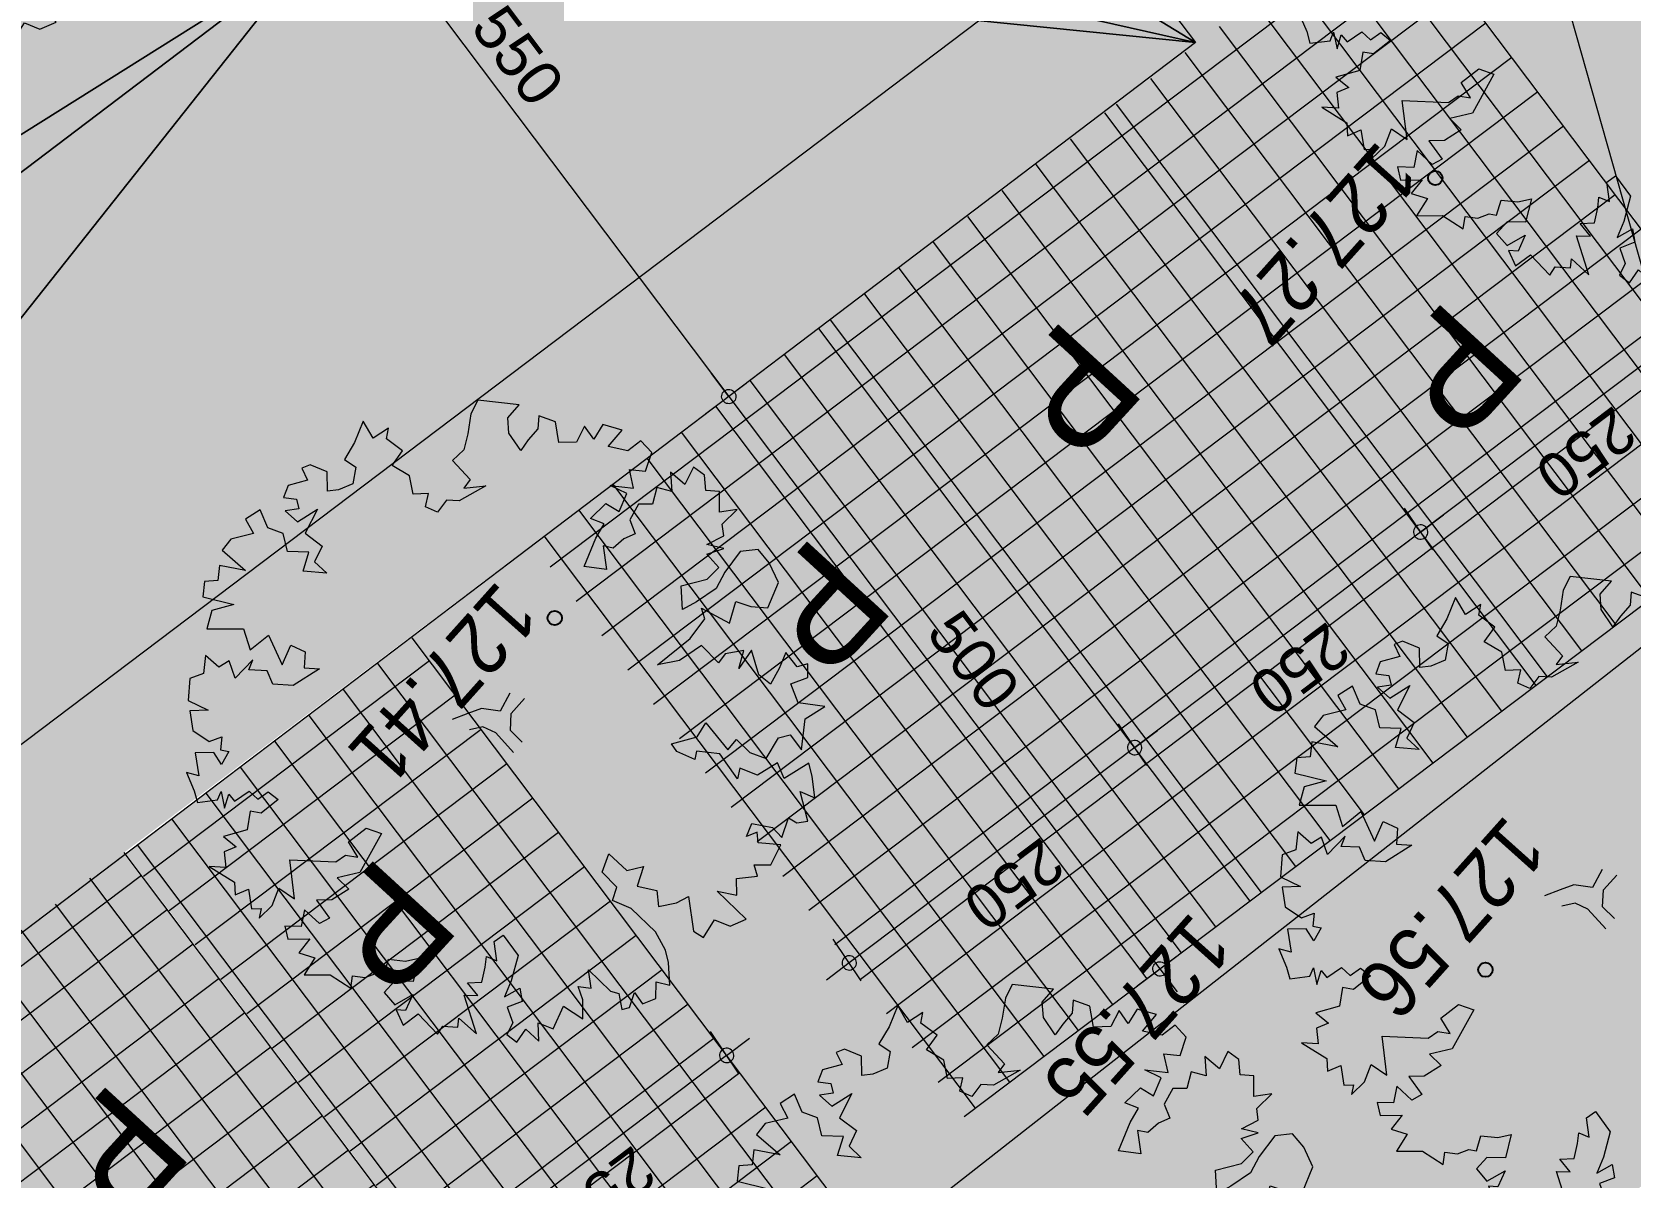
# Model space of a CAD drawing. Header units: metres. Extents: x -2858 to 512, y -1995 to 1252.
# Drawn here: x -503.61 to -492.45, y 371.07 to 379.06 of the extents above; entities that cross this region are included whole.
import ezdxf
from ezdxf.enums import TextEntityAlignment as Align
from ezdxf.lldxf.tags import DXFTag

# ---------------------------------------------------------------- set-up
doc = ezdxf.new("R2010")
doc.units = ezdxf.units.M
doc.header["$PDMODE"] = 33
doc.header["$PDSIZE"] = 0.1
for name, color, linetype in [('Calque commun', 7, 'Continuous'), ('Calque14', 7, 'Continuous'), ('Calque15', 7, 'Continuous'), ('Textes', 7, 'Continuous')]:
    doc.layers.add(name, color=color, linetype=linetype)
doc.styles.add('ARIAL', font='arial.ttf')
doc.styles.add('Arial12', font='arial.ttf', dxfattribs={"width": 0.9, "height": 0.41584})
doc.styles.add('Arial18', font='arial.ttf', dxfattribs={"height": 0.309252})
tags = doc.linetypes.add('DASHDOT2', pattern=[0.5, 0.25, -0.125, 0, -0.125]).pattern_tags.tags
tags[10:11] = [DXFTag(74, 4), DXFTag(75, 0), DXFTag(340, '0'), DXFTag(46, 1.0), DXFTag(50, 0.0), DXFTag(44, 0.0), DXFTag(45, 0.0)]
tags[8:9] = [DXFTag(74, 4), DXFTag(75, 0), DXFTag(340, '0'), DXFTag(46, 1.0), DXFTag(50, 0.0), DXFTag(44, 0.0), DXFTag(45, 0.0)]
tags[6:7] = [DXFTag(74, 4), DXFTag(75, 0), DXFTag(340, '0'), DXFTag(46, 1.0), DXFTag(50, 0.0), DXFTag(44, 0.0), DXFTag(45, 0.0)]
tags[4:5] = [DXFTag(74, 4), DXFTag(75, 0), DXFTag(340, '0'), DXFTag(46, 1.0), DXFTag(50, 0.0), DXFTag(44, 0.0), DXFTag(45, 0.0)]
tags = doc.linetypes.add('DOT2', pattern=[0.125, 0, -0.125]).pattern_tags.tags
tags[6:7] = [DXFTag(74, 4), DXFTag(75, 0), DXFTag(340, '0'), DXFTag(46, 1.0), DXFTag(50, 0.0), DXFTag(44, 0.0), DXFTag(45, 0.0)]
tags[4:5] = [DXFTag(74, 4), DXFTag(75, 0), DXFTag(340, '0'), DXFTag(46, 1.0), DXFTag(50, 0.0), DXFTag(44, 0.0), DXFTag(45, 0.0)]
tags = doc.linetypes.add('HIDDEN', pattern=[0.375, 0.25, -0.125]).pattern_tags.tags
tags[6:7] = [DXFTag(74, 4), DXFTag(75, 0), DXFTag(340, '0'), DXFTag(46, 1.0), DXFTag(50, 0.0), DXFTag(44, 0.0), DXFTag(45, 0.0)]
tags[4:5] = [DXFTag(74, 4), DXFTag(75, 0), DXFTag(340, '0'), DXFTag(46, 1.0), DXFTag(50, 0.0), DXFTag(44, 0.0), DXFTag(45, 0.0)]
tags = doc.linetypes.add('HIDDEN2', pattern=[0.1875, 0.125, -0.0625]).pattern_tags.tags
tags[6:7] = [DXFTag(74, 4), DXFTag(75, 0), DXFTag(340, '0'), DXFTag(46, 1.0), DXFTag(50, 0.0), DXFTag(44, 0.0), DXFTag(45, 0.0)]
tags[4:5] = [DXFTag(74, 4), DXFTag(75, 0), DXFTag(340, '0'), DXFTag(46, 1.0), DXFTag(50, 0.0), DXFTag(44, 0.0), DXFTag(45, 0.0)]
tags = doc.linetypes.add('HIDDENX2', pattern=[0.75, 0.5, -0.25]).pattern_tags.tags
tags[6:7] = [DXFTag(74, 4), DXFTag(75, 0), DXFTag(340, '0'), DXFTag(46, 1.0), DXFTag(50, 0.0), DXFTag(44, 0.0), DXFTag(45, 0.0)]
tags[4:5] = [DXFTag(74, 4), DXFTag(75, 0), DXFTag(340, '0'), DXFTag(46, 1.0), DXFTag(50, 0.0), DXFTag(44, 0.0), DXFTag(45, 0.0)]

# ---------------------------------------------------------------- blocks, each defined once
blk = doc.blocks.new('PointTopo_SPE')
at = {"layer": 'Calque commun', "color": 1, "linetype": 'ByBlock', "lineweight": -2}
blk.add_point((0, 0), dxfattribs=at)
blk = doc.blocks.new('geometrebondepartleger')
at = {"layer": 'Calque commun', "color": 3, "linetype": 'HIDDEN', "lineweight": 18}
blk.add_line((142.028, 145.898), (110.601, 151.517), dxfattribs=at)
at = {"layer": 'Calque14', "color": 0, "linetype": 'ByBlock', "lineweight": -2}
for p in [(116.311, 151.614, 206.56), (112.43, 147.669, 206.27), (118.816, 145.138, 206.407)]:
    blk.add_blockref('PointTopo_SPE', p, dxfattribs=at)
at = {"layer": 'Calque15', "color": 1, "linetype": 'ByBlock', "lineweight": -2, "style": 'Arial12', "width": 0.9}
for s, p in [('127.56', (115.4, 151.409, 206.56)), ('127.55', (117.368, 150.225, 206.555)), ('127.27', (112.49, 147.609, 206.27)), ('127.41', (118.876, 145.078, 206.407))]:
    blk.add_text(s, height=0.4158, dxfattribs=at).set_placement(p, align=Align.TOP_LEFT)
blk = doc.blocks.new('arb5')
at = {"layer": 'Calque commun', "color": 0, "linetype": 'ByBlock', "lineweight": -2}
for p, q in [((0.5471, 1.1695), (0.5453, 1.0957)), ((0.5765, 1.1565), (0.5471, 1.1695)), ((0.587, 1.1277), (0.5765, 1.1565)), ((0.7301, 1.1483), (0.7012, 1.1181)), ((0.7426, 1.1256), (0.7301, 1.1483)), ((0.7656, 1.146), (0.7426, 1.1256)), ((0.7891, 1.134), (0.7656, 1.146)), ((0.2983, 1.1123), (0.2724, 1.0819)), ((0.3079, 1.0847), (0.2983, 1.1123)), ((0.3387, 1.1317), (0.3079, 1.0847)), ((0.3544, 1.1189), (0.3387, 1.1317)), ((0.3582, 1.1012), (0.3544, 1.1189)), ((0.3929, 1.1166), (0.3582, 1.1012)), ((0.3908, 1.0919), (0.3929, 1.1166)), ((0.4432, 1.1359), (0.4037, 1.1244)), ((0.4037, 1.1244), (0.429, 1.0916)), ((0.4638, 1.113), (0.4432, 1.1359)), ((0.4747, 1.1318), (0.4638, 1.113)), ((0.504, 1.1059), (0.4747, 1.1318)), ((0.5259, 1.1274), (0.504, 1.1059)), ((0.5453, 1.0957), (0.5259, 1.1274)), ((0.6245, 1.1345), (0.587, 1.1277)), ((0.5876, 1.0636), (0.6282, 1.1136)), ((0.6282, 1.1136), (0.6245, 1.1345)), ((0.7012, 1.1181), (0.6884, 1.0993)), ((0.7842, 1.1095), (0.7891, 1.134)), ((0.8099, 1.1212), (0.7842, 1.1095)), ((0.8046, 1.0894), (0.8225, 1.1132)), ((0.8225, 1.1132), (0.8099, 1.1212)), ((0.2724, 1.0819), (0.2593, 1.0614)), ((0.411, 1.0591), (0.3908, 1.0919)), ((0.429, 1.0916), (0.4163, 1.0768)), ((0.6884, 1.0993), (0.6763, 1.0628)), ((0.8115, 1.0755), (0.8046, 1.0894)), ((0.2593, 1.0614), (0.3105, 1.0472)), ((0.4348, 1.0679), (0.411, 1.0591)), ((0.4163, 1.0768), (0.4348, 1.0679)), ((0.6112, 1.0555), (0.5876, 1.0636)), ((0.6386, 1.0356), (0.6112, 1.0555)), ((0.6763, 1.0628), (0.6746, 1.0009)), ((0.8099, 1.0195), (0.8115, 1.0755)), ((0.8832, 1.0722), (0.8574, 1.0487)), ((0.8899, 1.0307), (0.8832, 1.0722)), ((0.2504, 1.0348), (0.2037, 1.0016)), ((0.2442, 1.0013), (0.2504, 1.0348)), ((0.3105, 1.0472), (0.2976, 1.0186)), ((0.6187, 1.0132), (0.6386, 1.0356)), ((0.8318, 1.0458), (0.8099, 1.0195)), ((0.8454, 1.026), (0.8318, 1.0458)), ((0.8574, 1.0487), (0.8454, 1.026)), ((0.9334, 1.045), (0.8899, 1.0307)), ((0.9439, 1.0173), (0.9334, 1.045)), ((0.9677, 1.0408), (0.9439, 1.0173)), ((0.9675, 1.0084), (0.9677, 1.0408)), ((0.1632, 1.0129), (0.1908, 0.9722)), ((0.2037, 1.0016), (0.1632, 1.0129)), ((0.2627, 0.9893), (0.2442, 1.0013)), ((0.3053, 0.998), (0.2627, 0.9893)), ((0.2976, 1.0186), (0.3388, 1.0065)), ((0.3177, 0.9683), (0.3053, 0.998)), ((0.3388, 1.0065), (0.3512, 0.974)), ((0.637, 0.9815), (0.6187, 1.0132)), ((0.6746, 1.0009), (0.6873, 0.9662)), ((0.9962, 1.0121), (0.9675, 1.0084)), ((0.998, 0.9893), (0.9962, 1.0121)), ((0.1908, 0.9722), (0.1745, 0.9388)), ((0.3166, 0.9348), (0.3177, 0.9683)), ((0.3512, 0.974), (0.3682, 0.9845)), ((0.3682, 0.9845), (0.3568, 0.9295)), ((0.6026, 0.966), (0.637, 0.9815)), ((0.6289, 0.9481), (0.6026, 0.966)), ((0.6873, 0.9662), (0.6636, 0.9557)), ((0.9197, 0.9497), (0.9348, 0.9693)), ((0.9348, 0.9693), (0.9611, 0.9561)), ((0.9611, 0.9561), (0.9751, 0.9827)), ((0.9751, 0.9827), (0.998, 0.9893)), ((0.145, 0.954), (0.1263, 0.9372)), ((0.1263, 0.9372), (0.144, 0.9264)), ((0.1745, 0.9388), (0.145, 0.954)), ((0.6285, 0.9036), (0.6289, 0.9481)), ((0.6636, 0.9557), (0.6613, 0.9171)), ((0.9503, 0.9396), (0.9197, 0.9497)), ((0.9206, 0.9288), (0.9503, 0.9396)), ((1.0351, 0.9476), (0.998, 0.8829)), ((1.0356, 0.9043), (1.0351, 0.9476)), ((0.144, 0.9264), (0.1386, 0.8938)), ((0.1683, 0.9045), (0.2001, 0.9121)), ((0.2001, 0.9121), (0.2019, 0.8845)), ((0.3411, 0.9355), (0.3166, 0.9348)), ((0.3318, 0.8725), (0.3411, 0.9355)), ((0.3568, 0.9295), (0.3821, 0.8949)), ((0.6613, 0.9171), (0.6285, 0.9036)), ((0.8689, 0.8614), (0.878, 0.9067)), ((0.878, 0.9067), (0.9206, 0.9288)), ((1.0486, 0.914), (1.0356, 0.9043)), ((1.0662, 0.8922), (1.0486, 0.914)), ((0.1386, 0.8938), (0.1683, 0.9045)), ((0.2019, 0.8845), (0.1776, 0.8442)), ((0.3614, 0.8782), (0.3318, 0.8725)), ((0.4026, 0.8522), (0.3614, 0.8782)), ((0.3821, 0.8949), (0.3951, 0.9027)), ((0.3951, 0.9027), (0.4067, 0.8691)), ((0.9113, 0.8847), (0.8885, 0.8573)), ((0.9182, 0.865), (0.9113, 0.8847)), ((0.9586, 0.8911), (0.934, 0.8767)), ((0.9773, 0.8724), (0.9586, 0.8911)), ((0.9815, 0.9019), (0.9773, 0.8724)), ((0.998, 0.8829), (0.9815, 0.9019)), ((1.0839, 0.8952), (1.0662, 0.8922)), ((1.0804, 0.844), (1.0839, 0.8952)), ((0.1776, 0.8442), (0.2182, 0.8498)), ((0.2182, 0.8498), (0.1877, 0.8343)), ((0.4067, 0.8691), (0.4026, 0.8522)), ((0.8885, 0.8573), (0.8689, 0.8614)), ((0.934, 0.8767), (0.9182, 0.865)), ((0.1877, 0.8343), (0.2151, 0.8135)), ((1.0605, 0.8126), (1.0912, 0.823)), ((1.1139, 0.8378), (1.0804, 0.844)), ((1.0912, 0.823), (1.1018, 0.8092)), ((1.1018, 0.8092), (1.1139, 0.8378)), ((0.0531, 0.7971), (0.0382, 0.7606)), ((0.1005, 0.8144), (0.0531, 0.7971)), ((0.12, 0.7895), (0.1005, 0.8144)), ((0.1317, 0.7629), (0.12, 0.7895)), ((0.2151, 0.8135), (0.2357, 0.8153)), ((0.2357, 0.8153), (0.2333, 0.7708)), ((1.0041, 0.7764), (1.0426, 0.797)), ((1.0426, 0.797), (1.0652, 0.772)), ((1.097, 0.8013), (1.0605, 0.8126)), ((1.0936, 0.7718), (1.097, 0.8013)), ((0.0382, 0.7606), (0.034, 0.7291)), ((0.1684, 0.7812), (0.1317, 0.7629)), ((0.1826, 0.7251), (0.1684, 0.7812)), ((0.2333, 0.7708), (0.2805, 0.7598)), ((1.0246, 0.7616), (1.0041, 0.7764)), ((1.0432, 0.7367), (1.0246, 0.7616)), ((1.0652, 0.772), (1.0936, 0.7718)), ((0.1929, 0.7427), (0.1826, 0.7251)), ((0.2382, 0.7472), (0.1929, 0.7427)), ((0.3139, 0.7358), (0.2382, 0.7472)), ((0.2805, 0.7598), (0.3139, 0.7358)), ((1.069, 0.7495), (1.0432, 0.7367)), ((1.0767, 0.7376), (1.069, 0.7495)), ((1.0964, 0.7276), (1.0767, 0.7376)), ((0.034, 0.7291), (0.0583, 0.7072)), ((0.0583, 0.7072), (0.1056, 0.7119)), ((0.1056, 0.7119), (0.1383, 0.7204)), ((0.1383, 0.7204), (0.1805, 0.7102)), ((0.1805, 0.7102), (0.2083, 0.7012)), ((1.11, 0.7086), (1.0964, 0.7276)), ((1.1287, 0.7214), (1.11, 0.7086)), ((1.1362, 0.6768), (1.1287, 0.7214)), ((0.075, 0.6815), (0.0905, 0.6538)), ((0.1033, 0.6655), (0.075, 0.6815)), ((0.1066, 0.6981), (0.1033, 0.6655)), ((0.137, 0.6967), (0.1066, 0.6981)), ((0.1782, 0.6699), (0.137, 0.6967)), ((0.2083, 0.7012), (0.1782, 0.6699)), ((1.1686, 0.6422), (1.1362, 0.6768)), ((0.0058, 0.6516), (0.0312, 0.6306)), ((0.044, 0.6493), (0.0058, 0.6516)), ((0.058, 0.6658), (0.044, 0.6493)), ((0.0905, 0.6538), (0.058, 0.6658)), ((0.5851, 0.6489), (0.584, 0.6182)), ((0.6099, 0.6496), (0.6055, 0.6015)), ((0.0312, 0.6306), (0.0034, 0.6052)), ((0.584, 0.6182), (0.5602, 0.5987)), ((1.1319, 0.6355), (1.1686, 0.6422)), ((1.1455, 0.6078), (1.1319, 0.6355)), ((0.019, 0.5854), (0, 0.565)), ((0.0034, 0.6052), (0.019, 0.5854)), ((0.5602, 0.5987), (0.5236, 0.5982)), ((0.6055, 0.6015), (0.6132, 0.5766)), ((0.8823, 0.5716), (0.9613, 0.5907)), ((0.9613, 0.5907), (0.9965, 0.5668)), ((0.9965, 0.5668), (0.9976, 0.5963)), ((0.9976, 0.5963), (1.033, 0.587)), ((1.033, 0.587), (1.0526, 0.5663)), ((1.0526, 0.5663), (1.0608, 0.6065)), ((1.0608, 0.6065), (1.0804, 0.5996)), ((1.0804, 0.5996), (1.0801, 0.5622)), ((1.1131, 0.6053), (1.1455, 0.6078)), ((1.1405, 0.5763), (1.1131, 0.6053)), ((0, 0.565), (0.0029, 0.5402)), ((0.5344, 0.5714), (0.5707, 0.5809)), ((0.5707, 0.5809), (0.5902, 0.5523)), ((0.6132, 0.5766), (0.6337, 0.5627)), ((0.8939, 0.5448), (0.8823, 0.5716)), ((0.9434, 0.5692), (0.9341, 0.5377)), ((0.9559, 0.5502), (0.9434, 0.5692)), ((1.0801, 0.5622), (1.107, 0.5786)), ((1.107, 0.5786), (1.1265, 0.5559)), ((1.1265, 0.5559), (1.1405, 0.5763)), ((0.0029, 0.5402), (0.0365, 0.5498)), ((0.0365, 0.5498), (0.0382, 0.5151)), ((0.0382, 0.5151), (0.062, 0.5408)), ((0.062, 0.5408), (0.0756, 0.5159)), ((0.0756, 0.5159), (0.1033, 0.5306)), ((0.1033, 0.5306), (0.1209, 0.5116)), ((0.1525, 0.5193), (0.1645, 0.5439)), ((0.1645, 0.5439), (0.1853, 0.5348)), ((0.1853, 0.5348), (0.2109, 0.5317)), ((0.2109, 0.5317), (0.2206, 0.5156)), ((0.2206, 0.5156), (0.2484, 0.5492)), ((0.2484, 0.5492), (0.2718, 0.5152)), ((0.5902, 0.5523), (0.6138, 0.5403)), ((0.6138, 0.5403), (0.6412, 0.5263)), ((0.9341, 0.5377), (0.8939, 0.5448)), ((0.9767, 0.5453), (0.9559, 0.5502)), ((1.0313, 0.4806), (0.9767, 0.5453)), ((1.0779, 0.5354), (1.0313, 0.4806)), ((1.0827, 0.5008), (1.0779, 0.5354)), ((0.1209, 0.5116), (0.1525, 0.5193)), ((0.2718, 0.5152), (0.2193, 0.4959)), ((1.1143, 0.5135), (1.0827, 0.5008)), ((1.1478, 0.5112), (1.1143, 0.5135)), ((1.132, 0.5023), (1.1478, 0.5112)), ((1.1446, 0.4896), (1.132, 0.5023)), ((0.0674, 0.4805), (0.0347, 0.4659)), ((0.085, 0.4567), (0.0674, 0.4805)), ((0.1049, 0.485), (0.085, 0.4567)), ((0.1303, 0.4505), (0.1049, 0.485)), ((0.1543, 0.4945), (0.1207, 0.4829)), ((0.1207, 0.4829), (0.1303, 0.4505)), ((0.1599, 0.4668), (0.1543, 0.4945)), ((0.2193, 0.4959), (0.1897, 0.4894)), ((0.1897, 0.4894), (0.1993, 0.4646)), ((1.1218, 0.461), (1.1446, 0.4896)), ((0.0347, 0.4659), (0.0325, 0.4363)), ((0.1993, 0.4646), (0.1599, 0.4668)), ((1.1462, 0.4502), (1.1218, 0.461)), ((1.1295, 0.4334), (1.1462, 0.4502)), ((0.0325, 0.4363), (0.062, 0.4313)), ((0.062, 0.4313), (0.0806, 0.3996)), ((1.1397, 0.3801), (1.1295, 0.4334)), ((0.0806, 0.3996), (0.0412, 0.398)), ((0.0412, 0.398), (0.0575, 0.3652)), ((0.9644, 0.3905), (1.0038, 0.3843)), ((0.9662, 0.3677), (0.9644, 0.3905)), ((1.0038, 0.3843), (1.0146, 0.3673)), ((1.0146, 0.3673), (1.0432, 0.386)), ((1.0432, 0.386), (1.0816, 0.362)), ((1.0799, 0.3924), (1.1015, 0.3824)), ((1.0816, 0.362), (1.0799, 0.3924)), ((1.1015, 0.3824), (1.1202, 0.4039)), ((1.1202, 0.4039), (1.1397, 0.3801)), ((0.0575, 0.3652), (0.0882, 0.3709)), ((0.0882, 0.3709), (0.0821, 0.3425)), ((0.0821, 0.3425), (0.1137, 0.351)), ((0.1137, 0.351), (0.136, 0.3283)), ((0.989, 0.3627), (0.9662, 0.3677)), ((0.9888, 0.3411), (0.989, 0.3627)), ((0.136, 0.3283), (0.1121, 0.2978)), ((1.0203, 0.3338), (0.9888, 0.3411)), ((1.0182, 0.3172), (1.0203, 0.3338)), ((1.0419, 0.3288), (1.0182, 0.3172)), ((1.024, 0.3034), (1.0419, 0.3288)), ((0.1121, 0.2978), (0.1248, 0.2681)), ((1.0398, 0.3091), (1.024, 0.3034)), ((1.068, 0.2853), (1.0398, 0.3091)), ((0.1248, 0.2681), (0.1435, 0.2829)), ((0.1435, 0.2829), (0.1703, 0.2835)), ((0.1703, 0.2835), (0.194, 0.2864)), ((0.194, 0.2864), (0.1849, 0.249)), ((0.2846, 0.2826), (0.3376, 0.2655)), ((0.315, 0.2559), (0.2846, 0.2826)), ((0.3376, 0.2655), (0.3524, 0.2477)), ((0.737, 0.2848), (0.792, 0.2698)), ((0.7545, 0.263), (0.737, 0.2848)), ((0.792, 0.2698), (0.8154, 0.2409)), ((0.9606, 0.2645), (0.9871, 0.271)), ((0.9684, 0.2514), (0.9606, 0.2645)), ((0.9871, 0.271), (0.9802, 0.2454)), ((1.0411, 0.2331), (1.0561, 0.2665)), ((1.0561, 0.2665), (1.068, 0.2853)), ((0.1849, 0.249), (0.1659, 0.2284)), ((0.2918, 0.2068), (0.2953, 0.2541)), ((0.2953, 0.2541), (0.315, 0.2559)), ((0.3524, 0.2477), (0.38, 0.2503)), ((0.38, 0.2503), (0.3877, 0.2277)), ((0.7316, 0.2446), (0.7545, 0.263)), ((0.7404, 0.217), (0.7316, 0.2446)), ((0.8154, 0.2409), (0.8045, 0.2164)), ((0.9494, 0.237), (0.9684, 0.2514)), ((0.971, 0.2258), (0.9494, 0.237)), ((0.9802, 0.2454), (1.0036, 0.2208)), ((1.0036, 0.2208), (1.0303, 0.254)), ((1.0303, 0.254), (1.0411, 0.2331)), ((0.1659, 0.2284), (0.1344, 0.2278)), ((0.1344, 0.2278), (0.1792, 0.1663)), ((0.2366, 0.1943), (0.2634, 0.209)), ((0.2634, 0.209), (0.2918, 0.2068)), ((0.3877, 0.2277), (0.3659, 0.2149)), ((0.3659, 0.2149), (0.3855, 0.1951)), ((0.7779, 0.2293), (0.7404, 0.217)), ((0.7547, 0.1743), (0.7779, 0.2293)), ((0.8045, 0.2164), (0.826, 0.1907)), ((0.9766, 0.1903), (0.971, 0.2258)), ((0.206, 0.174), (0.2366, 0.1943)), ((0.3855, 0.1951), (0.3656, 0.1676)), ((0.5988, 0.146), (0.599, 0.1767)), ((0.599, 0.1767), (0.6255, 0.1419)), ((0.826, 0.1907), (0.8071, 0.1838)), ((0.8071, 0.1838), (0.8535, 0.1826)), ((0.8535, 0.1826), (0.8375, 0.1531)), ((0.9304, 0.1859), (0.9539, 0.162)), ((0.9419, 0.1464), (0.9304, 0.1859)), ((0.9539, 0.162), (0.9766, 0.1903)), ((0.1792, 0.1663), (0.206, 0.174)), ((0.3656, 0.1676), (0.3732, 0.1313)), ((0.7971, 0.1681), (0.7547, 0.1743)), ((0.7771, 0.1328), (0.7971, 0.1681)), ((0.8375, 0.1531), (0.8592, 0.147)), ((0.8592, 0.147), (0.8597, 0.1144)), ((0.9102, 0.1219), (0.9419, 0.1464)), ((0.3732, 0.1313), (0.3405, 0.1276)), ((0.3405, 0.1276), (0.3441, 0.091)), ((0.5683, 0.1364), (0.5988, 0.146)), ((0.5719, 0.0981), (0.5683, 0.1364)), ((0.6255, 0.1419), (0.5927, 0.1264)), ((0.5927, 0.1264), (0.6181, 0.0966)), ((0.8221, 0.0832), (0.7771, 0.1328)), ((0.8597, 0.1144), (0.8866, 0.1339)), ((0.8866, 0.1339), (0.9102, 0.1219)), ((0.3441, 0.091), (0.3274, 0.0804)), ((0.4201, 0.0844), (0.4467, 0.1011)), ((0.4467, 0.1011), (0.4722, 0.0891)), ((0.4722, 0.0891), (0.4878, 0.076)), ((0.5245, 0.0847), (0.5719, 0.0981)), ((0.6181, 0.0966), (0.5993, 0.0683)), ((0.7559, 0.0896), (0.7915, 0.0676)), ((0.7842, 0.0381), (0.7559, 0.0896)), ((0.3274, 0.0804), (0.3597, 0.0722)), ((0.3597, 0.0722), (0.3488, 0.0377)), ((0.3883, 0.0523), (0.4238, 0.0599)), ((0.4238, 0.0599), (0.4201, 0.0844)), ((0.4878, 0.076), (0.462, 0.0517)), ((0.5658, 0.0734), (0.5245, 0.0847)), ((0.5369, 0.0441), (0.5468, 0.0589)), ((0.5468, 0.0589), (0.5664, 0.043)), ((0.5664, 0.043), (0.5658, 0.0734)), ((0.5993, 0.0683), (0.6109, 0.0407)), ((0.6958, 0.0636), (0.7211, 0.022)), ((0.6973, 0.0065), (0.6958, 0.0636)), ((0.7915, 0.0676), (0.8221, 0.0832)), ((0.3488, 0.0377), (0.3883, 0.0523)), ((0.462, 0.0517), (0.4736, 0.0201)), ((0.4885, 0.0129), (0.4974, 0.0357)), ((0.4974, 0.0357), (0.5287, 0.0157)), ((0.5505, 0.0243), (0.5369, 0.0441)), ((0.6109, 0.0407), (0.5957, 0.0081)), ((0.7211, 0.022), (0.7437, 0.0385)), ((0.7437, 0.0385), (0.7616, 0.0217)), ((0.7616, 0.0217), (0.7842, 0.0381)), ((0.4736, 0.0201), (0.4885, 0.0129)), ((0.5287, 0.0157), (0.5505, 0.0243)), ((0.5957, 0.0081), (0.6263, 0)), ((0.6263, 0), (0.6364, 0.0286)), ((0.6364, 0.0286), (0.6717, 0.0047)), ((0.6717, 0.0047), (0.6973, 0.0065))]:
    blk.add_line(p, q, dxfattribs=at)
blk = doc.blocks.new('hatch17')
at = {"layer": 'Calque commun', "color": 64, "linetype": 'Continuous', "lineweight": 9}
for p, q in [((55.228, 137.087), (57.681, 136.603)), ((55.17, 136.793), (57.623, 136.309)), ((55.112, 136.498), (57.565, 136.014)), ((55.054, 136.204), (57.507, 135.72)), ((54.996, 135.91), (57.449, 135.426)), ((54.938, 135.615), (57.391, 135.131)), ((54.88, 135.321), (57.333, 134.837)), ((54.822, 135.027), (57.275, 134.543)), ((54.764, 134.732), (57.217, 134.248)), ((54.706, 134.438), (57.159, 133.954)), ((54.648, 134.144), (57.1, 133.66)), ((54.59, 133.849), (57.042, 133.365)), ((54.532, 133.555), (56.984, 133.071)), ((54.474, 133.261), (56.926, 132.777)), ((54.415, 132.966), (56.868, 132.483)), ((54.357, 132.672), (56.81, 132.188)), ((54.299, 132.378), (56.752, 131.894))]:
    blk.add_line(p, q, dxfattribs=at)
blk = doc.blocks.new('hatch18')
at = {"layer": 'Calque commun', "color": 64, "linetype": 'Continuous', "lineweight": 9}
for p, q in [((55.228, 137.087), (54.261, 132.181)), ((55.523, 137.029), (54.555, 132.123)), ((55.817, 136.971), (54.849, 132.065)), ((56.111, 136.913), (55.144, 132.007)), ((56.406, 136.855), (55.438, 131.949)), ((56.7, 136.797), (55.732, 131.891)), ((56.994, 136.739), (56.027, 131.833)), ((57.289, 136.681), (56.321, 131.775)), ((57.583, 136.622), (56.615, 131.717))]:
    blk.add_line(p, q, dxfattribs=at)
blk = doc.blocks.new('hatch19')
at = {"layer": 'Calque commun', "color": 64, "linetype": 'Continuous', "lineweight": 9}
for p, q in [((52.776, 137.571), (55.228, 137.087)), ((52.718, 137.276), (55.17, 136.793)), ((52.66, 136.982), (55.112, 136.498)), ((52.601, 136.688), (55.054, 136.204)), ((52.543, 136.394), (54.996, 135.91)), ((52.485, 136.099), (54.938, 135.615)), ((52.427, 135.805), (54.88, 135.321)), ((52.369, 135.511), (54.822, 135.027)), ((52.311, 135.216), (54.764, 134.732)), ((52.253, 134.922), (54.706, 134.438)), ((52.195, 134.628), (54.648, 134.144)), ((52.137, 134.333), (54.59, 133.849)), ((52.079, 134.039), (54.532, 133.555)), ((52.021, 133.745), (54.474, 133.261)), ((51.963, 133.45), (54.415, 132.966)), ((51.905, 133.156), (54.357, 132.672)), ((51.847, 132.862), (54.299, 132.378))]:
    blk.add_line(p, q, dxfattribs=at)
blk = doc.blocks.new('hatch20')
at = {"layer": 'Calque commun', "color": 64, "linetype": 'Continuous', "lineweight": 9}
for p, q in [((52.776, 137.571), (51.808, 132.665)), ((53.07, 137.513), (52.102, 132.607)), ((53.364, 137.455), (52.397, 132.549)), ((53.659, 137.397), (52.691, 132.491)), ((53.953, 137.339), (52.985, 132.433)), ((54.247, 137.281), (53.28, 132.375)), ((54.542, 137.222), (53.574, 132.317)), ((54.836, 137.164), (53.868, 132.259)), ((55.13, 137.106), (54.163, 132.201))]:
    blk.add_line(p, q, dxfattribs=at)
blk = doc.blocks.new('hatch21')
at = {"layer": 'Calque commun', "color": 64, "linetype": 'Continuous', "lineweight": 9}
for p, q in [((46.819, 138.746), (49.271, 138.262)), ((46.761, 138.452), (49.213, 137.968)), ((46.702, 138.157), (49.155, 137.673)), ((46.644, 137.863), (49.097, 137.379)), ((46.586, 137.569), (49.039, 137.085)), ((46.528, 137.274), (48.981, 136.79)), ((46.47, 136.98), (48.923, 136.496)), ((46.412, 136.686), (48.865, 136.202)), ((46.354, 136.391), (48.807, 135.907)), ((46.296, 136.097), (48.749, 135.613)), ((46.238, 135.803), (48.691, 135.319)), ((46.18, 135.508), (48.633, 135.024)), ((46.122, 135.214), (48.575, 134.73)), ((46.064, 134.92), (48.517, 134.436)), ((46.006, 134.625), (48.458, 134.141)), ((45.948, 134.331), (48.4, 133.847)), ((45.89, 134.037), (48.342, 133.553))]:
    blk.add_line(p, q, dxfattribs=at)
blk = doc.blocks.new('hatch22')
at = {"layer": 'Calque commun', "color": 64, "linetype": 'Continuous', "lineweight": 9}
for p, q in [((46.819, 138.746), (45.851, 133.84)), ((47.113, 138.688), (46.145, 133.782)), ((47.407, 138.63), (46.44, 133.724)), ((47.702, 138.572), (46.734, 133.666)), ((47.996, 138.514), (47.028, 133.608)), ((48.29, 138.456), (47.323, 133.55)), ((48.585, 138.398), (47.617, 133.492)), ((48.879, 138.339), (47.911, 133.434)), ((49.173, 138.281), (48.206, 133.376))]:
    blk.add_line(p, q, dxfattribs=at)
blk = doc.blocks.new('hatch23')
at = {"layer": 'Calque commun', "color": 64, "linetype": 'Continuous', "lineweight": 9}
for p, q in [((44.366, 139.23), (46.819, 138.746)), ((44.308, 138.935), (46.761, 138.452)), ((44.25, 138.641), (46.702, 138.157)), ((44.192, 138.347), (46.644, 137.863)), ((44.134, 138.052), (46.586, 137.569)), ((44.076, 137.758), (46.528, 137.274)), ((44.018, 137.464), (46.47, 136.98)), ((43.959, 137.169), (46.412, 136.686)), ((43.901, 136.875), (46.354, 136.391)), ((43.843, 136.581), (46.296, 136.097)), ((43.785, 136.286), (46.238, 135.803)), ((43.727, 135.992), (46.18, 135.508)), ((43.669, 135.698), (46.122, 135.214)), ((43.611, 135.403), (46.064, 134.92)), ((43.553, 135.109), (46.006, 134.625)), ((43.495, 134.815), (45.948, 134.331)), ((43.437, 134.521), (45.89, 134.037))]:
    blk.add_line(p, q, dxfattribs=at)
blk = doc.blocks.new('hatch24')
at = {"layer": 'Calque commun', "color": 64, "linetype": 'Continuous', "lineweight": 9}
for p, q in [((44.366, 139.23), (43.398, 134.324)), ((44.66, 139.172), (43.693, 134.266)), ((44.955, 139.114), (43.987, 134.208)), ((45.249, 139.056), (44.281, 134.15)), ((45.543, 138.998), (44.575, 134.092)), ((45.838, 138.939), (44.87, 134.034)), ((46.132, 138.881), (45.164, 133.976)), ((46.426, 138.823), (45.458, 133.918)), ((46.721, 138.765), (45.753, 133.86))]:
    blk.add_line(p, q, dxfattribs=at)
blk = doc.blocks.new('hatch25')
at = {"layer": 'Calque commun', "color": 64, "linetype": 'Continuous', "lineweight": 9}
for p, q in [((41.913, 139.714), (44.366, 139.23)), ((41.855, 139.419), (44.308, 138.935)), ((41.797, 139.125), (44.25, 138.641)), ((41.739, 138.831), (44.192, 138.347)), ((41.681, 138.536), (44.134, 138.052)), ((41.623, 138.242), (44.076, 137.758)), ((41.565, 137.948), (44.018, 137.464)), ((41.507, 137.653), (43.959, 137.169)), ((41.449, 137.359), (43.901, 136.875)), ((41.391, 137.065), (43.843, 136.581)), ((41.333, 136.77), (43.785, 136.286)), ((41.274, 136.476), (43.727, 135.992)), ((41.216, 136.182), (43.669, 135.698)), ((41.158, 135.887), (43.611, 135.404)), ((41.1, 135.593), (43.553, 135.109)), ((41.042, 135.299), (43.495, 134.815)), ((40.984, 135.004), (43.437, 134.521))]:
    blk.add_line(p, q, dxfattribs=at)
blk = doc.blocks.new('hatch26')
at = {"layer": 'Calque commun', "color": 64, "linetype": 'Continuous', "lineweight": 9}
for p, q in [((41.913, 139.714), (40.945, 134.808)), ((42.207, 139.656), (41.24, 134.75)), ((42.502, 139.597), (41.534, 134.692)), ((42.796, 139.539), (41.828, 134.634)), ((43.09, 139.481), (42.123, 134.576)), ((43.385, 139.423), (42.417, 134.518)), ((43.679, 139.365), (42.711, 134.46)), ((43.973, 139.307), (43.006, 134.402)), ((44.268, 139.249), (43.3, 134.344))]:
    blk.add_line(p, q, dxfattribs=at)
blk = doc.blocks.new('hatch39')
at = {"layer": 'Calque commun', "color": 64, "linetype": 'Continuous', "lineweight": 9}
for p, q in [((50.32, 138.069), (52.772, 137.585)), ((50.262, 137.774), (52.714, 137.291)), ((50.203, 137.48), (52.656, 136.996)), ((50.145, 137.186), (52.598, 136.702)), ((50.087, 136.891), (52.54, 136.408)), ((50.029, 136.597), (52.482, 136.113)), ((49.971, 136.303), (52.424, 135.819)), ((49.913, 136.008), (52.366, 135.525)), ((49.855, 135.714), (52.308, 135.23)), ((49.797, 135.42), (52.25, 134.936)), ((49.739, 135.126), (52.192, 134.642)), ((49.681, 134.831), (52.134, 134.347)), ((49.623, 134.537), (52.076, 134.053)), ((49.565, 134.243), (52.017, 133.759)), ((49.507, 133.948), (51.959, 133.464)), ((49.449, 133.654), (51.901, 133.17)), ((49.391, 133.36), (51.843, 132.876))]:
    blk.add_line(p, q, dxfattribs=at)
blk = doc.blocks.new('hatch40')
at = {"layer": 'Calque commun', "color": 64, "linetype": 'Continuous', "lineweight": 9}
for p, q in [((50.32, 138.069), (49.352, 133.163)), ((50.614, 138.011), (49.646, 133.105)), ((50.908, 137.953), (49.941, 133.047)), ((51.203, 137.895), (50.235, 132.989)), ((51.497, 137.837), (50.529, 132.931)), ((51.791, 137.778), (50.824, 132.873)), ((52.086, 137.72), (51.118, 132.815)), ((52.38, 137.662), (51.412, 132.757)), ((52.674, 137.604), (51.707, 132.699))]:
    blk.add_line(p, q, dxfattribs=at)
blk = doc.blocks.new('hatch41')
at = {"layer": 'Calque commun', "color": 64, "linetype": 'Continuous', "lineweight": 9}
for p, q in [((38.239, 140.421), (40.692, 139.937)), ((38.181, 140.127), (40.634, 139.643)), ((38.123, 139.832), (40.576, 139.348)), ((38.065, 139.538), (40.518, 139.054)), ((38.007, 139.244), (40.46, 138.76)), ((37.949, 138.949), (40.402, 138.465)), ((37.891, 138.655), (40.344, 138.171)), ((37.833, 138.361), (40.285, 137.877)), ((37.775, 138.066), (40.227, 137.583)), ((37.717, 137.772), (40.169, 137.288)), ((37.659, 137.478), (40.111, 136.994)), ((37.6, 137.183), (40.053, 136.7)), ((37.542, 136.889), (39.995, 136.405)), ((37.484, 136.595), (39.937, 136.111)), ((37.426, 136.3), (39.879, 135.817)), ((37.368, 136.006), (39.821, 135.522)), ((37.31, 135.712), (39.763, 135.228))]:
    blk.add_line(p, q, dxfattribs=at)
blk = doc.blocks.new('hatch42')
at = {"layer": 'Calque commun', "color": 64, "linetype": 'Continuous', "lineweight": 9}
for p, q in [((38.239, 140.421), (37.271, 135.516)), ((38.533, 140.363), (37.566, 135.457)), ((38.828, 140.305), (37.86, 135.399)), ((39.122, 140.247), (38.154, 135.341)), ((39.416, 140.189), (38.449, 135.283)), ((39.711, 140.131), (38.743, 135.225)), ((40.005, 140.073), (39.037, 135.167)), ((40.299, 140.015), (39.332, 135.109)), ((40.594, 139.956), (39.626, 135.051))]:
    blk.add_line(p, q, dxfattribs=at)
blk = doc.blocks.new('new287')
at = {"layer": 'Calque commun', "color": 1, "linetype": 'Continuous', "lineweight": 9}
blk.add_arc((0, 0), 0.5, 0, 359.9994, dxfattribs=at)
blk = doc.blocks.new('new288')
at = {"layer": 'Calque commun', "color": 1, "linetype": 'Continuous', "lineweight": 9}
blk.add_arc((0, 0), 0.5, 0, 359.9994, dxfattribs=at)
blk = doc.blocks.new('DimLine6692')
at = {"layer": 'Calque commun', "color": 1, "linetype": 'Continuous', "lineweight": 9}
for p, q in [((41.685, 138.546), (41.6, 138.207)), ((41.649, 138.401), (41.453, 138.439)), ((41.649, 138.401), (44.107, 137.916)), ((44.143, 138.061), (44.058, 137.722)), ((44.107, 137.916), (44.303, 137.877))]:
    blk.add_line(p, q, dxfattribs=at)
at = {"layer": 'Calque commun', "color": 1, "linetype": 'Continuous', "lineweight": 9, "xscale": 0.1000000012957329, "yscale": 0.1000000012957329, "zscale": 0.1000000012957329, "rotation": 348.8403927750808}
for name, p in [('new287', (41.649, 138.401)), ('new288', (44.107, 137.916))]:
    blk.add_blockref(name, p, dxfattribs=at)
at = {"layer": 'Calque commun', "color": 1, "linetype": 'Continuous', "lineweight": 9, "style": 'Arial18'}
blk.add_text('250', height=0.3093, rotation=348.8404, dxfattribs=at).set_placement((42.88, 138.168), align=Align.BOTTOM_CENTER)
blk = doc.blocks.new('new289')
at = {"layer": 'Calque commun', "color": 1, "linetype": 'Continuous', "lineweight": 9}
blk.add_arc((0, 0), 0.5, 0, 359.9994, dxfattribs=at)
blk = doc.blocks.new('new290')
at = {"layer": 'Calque commun', "color": 1, "linetype": 'Continuous', "lineweight": 9}
blk.add_arc((0, 0), 0.5, 0, 359.9994, dxfattribs=at)
blk = doc.blocks.new('DimLine6700')
at = {"layer": 'Calque commun', "color": 1, "linetype": 'Continuous', "lineweight": 9}
for p, q in [((44.143, 138.061), (44.058, 137.722)), ((44.107, 137.916), (43.91, 137.955)), ((44.107, 137.916), (46.559, 137.432)), ((46.596, 137.578), (46.511, 137.238)), ((46.559, 137.432), (46.756, 137.393))]:
    blk.add_line(p, q, dxfattribs=at)
at = {"layer": 'Calque commun', "color": 1, "linetype": 'Continuous', "lineweight": 9, "xscale": 0.1000000040800835, "yscale": 0.1000000040800835, "zscale": 0.1000000040800835, "rotation": 348.840362631811}
for name, p in [('new289', (44.107, 137.916)), ('new290', (46.559, 137.432))]:
    blk.add_blockref(name, p, dxfattribs=at)
at = {"layer": 'Calque commun', "color": 1, "linetype": 'Continuous', "lineweight": 9, "style": 'Arial18'}
blk.add_text('250', height=0.3093, rotation=348.8404, dxfattribs=at).set_placement((45.335, 137.684), align=Align.BOTTOM_CENTER)
blk = doc.blocks.new('new291')
at = {"layer": 'Calque commun', "color": 1, "linetype": 'Continuous', "lineweight": 9}
blk.add_arc((0, 0), 0.5, 0, 359.9994, dxfattribs=at)
blk = doc.blocks.new('new292')
at = {"layer": 'Calque commun', "color": 1, "linetype": 'Continuous', "lineweight": 9}
blk.add_arc((0, 0), 0.5, 0, 359.9994, dxfattribs=at)
blk = doc.blocks.new('DimLine6708')
at = {"layer": 'Calque commun', "color": 1, "linetype": 'Continuous', "lineweight": 9}
for p, q in [((46.596, 137.578), (46.511, 137.238)), ((46.559, 137.432), (46.363, 137.471)), ((46.559, 137.432), (49.006, 136.949)), ((49.043, 137.095), (48.958, 136.755)), ((49.006, 136.949), (49.202, 136.911))]:
    blk.add_line(p, q, dxfattribs=at)
at = {"layer": 'Calque commun', "color": 1, "linetype": 'Continuous', "lineweight": 9, "xscale": 0.1000000058211146, "yscale": 0.1000000058211146, "zscale": 0.1000000058211146, "rotation": 348.8404237445586}
for name, p in [('new291', (46.559, 137.432)), ('new292', (49.006, 136.949))]:
    blk.add_blockref(name, p, dxfattribs=at)
at = {"layer": 'Calque commun', "color": 1, "linetype": 'Continuous', "lineweight": 9, "style": 'Arial18'}
blk.add_text('250', height=0.3093, rotation=348.8404, dxfattribs=at).set_placement((47.785, 137.2), align=Align.BOTTOM_CENTER)
blk = doc.blocks.new('new293')
at = {"layer": 'Calque commun', "color": 1, "linetype": 'Continuous', "lineweight": 9}
blk.add_arc((0, 0), 0.5, 0, 359.9994, dxfattribs=at)
blk = doc.blocks.new('new294')
at = {"layer": 'Calque commun', "color": 1, "linetype": 'Continuous', "lineweight": 9}
blk.add_arc((0, 0), 0.5, 0, 359.9994, dxfattribs=at)
blk = doc.blocks.new('DimLine6724')
at = {"layer": 'Calque commun', "color": 1, "linetype": 'Continuous', "lineweight": 9}
for p, q in [((50.094, 136.887), (50.009, 136.548)), ((50.058, 136.742), (49.862, 136.781)), ((50.058, 136.742), (52.516, 136.257)), ((52.553, 136.402), (52.468, 136.063)), ((52.516, 136.257), (52.713, 136.218))]:
    blk.add_line(p, q, dxfattribs=at)
at = {"layer": 'Calque commun', "color": 1, "linetype": 'Continuous', "lineweight": 9, "xscale": 0.1000000012957329, "yscale": 0.1000000012957329, "zscale": 0.1000000012957329, "rotation": 348.8403927750808}
for name, p in [('new293', (50.058, 136.742)), ('new294', (52.516, 136.257))]:
    blk.add_blockref(name, p, dxfattribs=at)
at = {"layer": 'Calque commun', "color": 1, "linetype": 'Continuous', "lineweight": 9, "style": 'Arial18'}
blk.add_text('250', height=0.3093, rotation=348.8404, dxfattribs=at).set_placement((51.289, 136.509), align=Align.BOTTOM_CENTER)
blk = doc.blocks.new('new313')
at = {"layer": 'Calque commun', "color": 1, "linetype": 'Continuous', "lineweight": 9}
blk.add_arc((0, 0), 0.5, 0, 359.9994, dxfattribs=at)
blk = doc.blocks.new('new314')
at = {"layer": 'Calque commun', "color": 1, "linetype": 'Continuous', "lineweight": 9}
blk.add_arc((0, 0), 0.5, 0, 359.9994, dxfattribs=at)
blk = doc.blocks.new('DimLine6835')
at = {"layer": 'Calque commun', "color": 1, "linetype": 'Continuous', "lineweight": 9}
for p, q in [((46.624, 133.688), (46.662, 133.884)), ((45.546, 128.224), (46.624, 133.688)), ((46.476, 133.717), (46.82, 133.649)), ((45.399, 128.253), (45.742, 128.186)), ((45.546, 128.224), (45.507, 128.028))]:
    blk.add_line(p, q, dxfattribs=at)
at = {"layer": 'Calque commun', "color": 1, "linetype": 'Continuous', "lineweight": 9, "xscale": 0.1000000017330977, "yscale": 0.1000000017330977, "zscale": 0.1000000017330977, "rotation": 78.84056795785571}
for name, p in [('new314', (46.624, 133.688)), ('new313', (45.546, 128.224))]:
    blk.add_blockref(name, p, dxfattribs=at)
at = {"layer": 'Calque commun', "color": 1, "linetype": 'Continuous', "lineweight": 9, "style": 'Arial18'}
blk.add_text('550', height=0.3093, rotation=78.8406, dxfattribs=at).set_placement((46.075, 130.958), align=Align.BOTTOM_CENTER)
blk = doc.blocks.new('new315')
at = {"layer": 'Calque commun', "color": 1, "linetype": 'Continuous', "lineweight": 9}
blk.add_arc((0, 0), 0.5, 0, 359.9994, dxfattribs=at)
blk = doc.blocks.new('new316')
at = {"layer": 'Calque commun', "color": 1, "linetype": 'Continuous', "lineweight": 9}
blk.add_arc((0, 0), 0.5, 0, 359.9994, dxfattribs=at)
blk = doc.blocks.new('DimLine6843')
at = {"layer": 'Calque commun', "color": 1, "linetype": 'Continuous', "lineweight": 9}
for p, q in [((47.591, 138.593), (47.63, 138.79)), ((46.624, 133.688), (47.591, 138.593)), ((47.444, 138.623), (47.788, 138.555)), ((46.476, 133.717), (46.82, 133.649)), ((46.624, 133.688), (46.585, 133.492))]:
    blk.add_line(p, q, dxfattribs=at)
at = {"layer": 'Calque commun', "color": 1, "linetype": 'Continuous', "lineweight": 9, "xscale": 0.09999999720757989, "yscale": 0.09999999720757989, "zscale": 0.09999999720757989, "rotation": 78.8405369883832}
for name, p in [('new316', (47.591, 138.593)), ('new315', (46.624, 133.688))]:
    blk.add_blockref(name, p, dxfattribs=at)
at = {"layer": 'Calque commun', "color": 1, "linetype": 'Continuous', "lineweight": 9, "style": 'Arial18'}
blk.add_text('500', height=0.3093, rotation=78.8405, dxfattribs=at).set_placement((47.098, 136.143), align=Align.BOTTOM_CENTER)
blk = doc.blocks.new('_12-3')
at = {"layer": 'Calque commun', "color": 1, "linetype": 'HIDDEN2', "lineweight": 18}
mesh = blk.add_polyface(dxfattribs=at)
corners = [(7.168, 6.558), (13.832, 6.558), (5.862, 5.171), (4.546, 4.232), (16.454, 4.232), (0, 0), (8.787, 10.022), (12.513, 9.005), (8.487, 9.005), (15.138, 5.171), (8.934, 10.858), (9, 12), (12.07, 10.882), (1.573, 3.103), (2.953, 3.498), (18.047, 3.498), (19.787, 3.087), (21, 0), (7.972, 7.822), (13.028, 7.822), (0, 3), (12, 12), (21, 3)]
mesh.append_faces([[corners[k] for k in face] for face in [(0, 1, 2), (6, 7, 8), (1, 18, 19), (15, 17, 4), (3, 5, 14)]], dxfattribs={"vtx0": -1, "vtx1": -1, "color": 1})
mesh.append_faces([[corners[k] for k in face] for face in [(3, 4, 5)]], dxfattribs={"vtx0": -1, "vtx1": -1, "vtx2": -1, "color": 1})
mesh.append_faces([[corners[k] for k in face] for face in [(6, 12, 7), (8, 7, 19), (4, 17, 5)]], dxfattribs={"vtx0": -1, "vtx2": -1, "color": 1})
mesh.append_faces([[corners[k] for k in face] for face in [(20, 13, 5), (21, 12, 11), (22, 17, 16)]], dxfattribs={"vtx1": -1, "color": 1})
mesh.append_faces([[corners[k] for k in face] for face in [(1, 9, 2), (10, 11, 12), (13, 14, 5), (15, 16, 17), (18, 8, 19), (0, 18, 1), (9, 4, 2), (3, 2, 4), (6, 10, 12)]], dxfattribs={"vtx1": -1, "vtx2": -1, "color": 1})
blk = doc.blocks.new('DimLine11376')
at = {"layer": 'Calque commun', "color": 1, "linetype": 'Continuous', "lineweight": 9}
blk.add_line((42.417, 133.454), (63.024, 129.411), dxfattribs=at)

msp = doc.modelspace()

# ---------------------------------------------------------------- hatches: boundary and pattern name
at = {"layer": 'Calque commun', "linetype": 'Continuous', "lineweight": 9}
for color, points in [(71, [(-501.051, 389.469), (-509.118, 383.56), (-507.157, 380.815), (-505.353, 380.06), (-503.72, 379.724), (-503.468, 379.915), (-506.477, 383.908), (-500.488, 388.421), (-497.485, 384.437), (-497.463, 384.454), (-497.456, 384.446), (-497.456, 384.447), (-496.543, 385.181), (-499.552, 389.174), (-499.402, 389.288), (-497.675, 390.589), (-497.567, 390.693), (-497.556, 390.679), (-495.559, 392.183), (-492.614, 388.276), (-492.594, 388.292), (-489.193, 383.735), (-491.143, 382.265), (-488.134, 378.272), (-488.673, 377.865), (-490.105, 376.787), (-493.145, 380.719), (-494.066, 380.009), (-494.104, 380.017), (-494.12, 380.004), (-491.106, 376.009), (-497.095, 371.495), (-500.105, 375.488), (-500.111, 375.486), (-500.113, 375.484), (-502.95, 373.329), (-500.954, 374.834), (-497.944, 370.841), (-499.941, 369.336), (-503.934, 366.327), (-506.943, 370.32), (-507.091, 370.21), (-508.066, 369.473), (-505.064, 365.49), (-511.071, 360.963), (-514.066, 364.937), (-515.036, 364.204), (-512.063, 360.259), (-516.041, 357.23), (-519.024, 361.188), (-519.031, 361.198), (-519.301, 361.026), (-519.324, 360.961), (-519.432, 360.913), (-520.826, 360.27), (-520.826, 360.27), (-519.475, 360.894), (-520.201, 360.595), (-520.862, 360.287), (-517.629, 356.031), (-517.56, 356.072), (-515.395, 353.178), (-487.86, 374.504), (-487.86, 374.504), (-486.419, 375.588), (-493.201, 407.536), (-495.97, 406.695), (-495.206, 403.054), (-496.234, 402.745), (-493.38, 393.684), (-497.639, 392.294), (-497.672, 392.331), (-499.675, 391.7), (-499.385, 390.743)]), (43, [(-510.881, 377.074), (-510.547, 376.179), (-510.76, 374.399), (-519.528, 367.823), (-521.392, 366.722), (-524.147, 366.238), (-525.5, 366.254), (-520.866, 360.321), (-519.475, 360.894), (-520.826, 360.27), (-520.826, 360.27), (-519.432, 360.913), (-519.324, 360.961), (-519.301, 361.026), (-519.031, 361.198), (-519.024, 361.188), (-506.949, 370.318), (-502.963, 373.336), (-494.123, 379.998), (-494.144, 380.026), (-494.066, 380.009), (-491.143, 382.265), (-489.193, 383.735), (-492.594, 388.292), (-494.546, 386.686), (-494.558, 386.7), (-497.456, 384.446), (-497.463, 384.454), (-503.72, 379.724), (-505.209, 379.999), (-507.157, 380.815), (-509.123, 383.567), (-509.961, 382.979), (-509.98, 382.995), (-512.3, 381.307), (-512.3, 381.307), (-512.93, 380.827), (-513.193, 380.645), (-511.189, 377.94)])]:
    msp.add_hatch(color=color, dxfattribs=at).paths.add_polyline_path(points)

# ---------------------------------------------------------------- linework, layer by layer
at = {"layer": 'Calque commun', "color": 7, "linetype": 'DASHDOT2', "lineweight": 18}
msp.add_line((-515.971, 460.721), (-488.826, 364.914), dxfattribs=at)
at = {"layer": 'Calque commun', "color": 3, "linetype": 'HIDDENX2', "lineweight": 18, "extrusion": (0, 0, -1)}
msp.add_arc((494.528, 544.142), 162.647, 258.82345, 321.39697, dxfattribs=at)
msp.add_arc((494.528, 544.142), 162.647, 258.82345, 321.39697, dxfattribs=at)
msp.add_arc((494.528, 544.142), 162.647, 258.82345, 321.39697, dxfattribs=at)
at = {"layer": 'Calque commun', "color": 43, "linetype": 'Continuous', "lineweight": 9, "true_color": 0xdbbe82}
for points in [[(-490.131, 376.767), (-488.134, 378.272), (-493.14, 380.76), (-491.143, 382.265)], [(-493.108, 374.502), (-491.112, 376.007), (-496.117, 378.495), (-494.121, 380)], [(-493.108, 374.502), (-491.112, 376.007), (-496.117, 378.495), (-494.121, 380)], [(-495.105, 372.997), (-493.108, 374.502), (-498.114, 376.99), (-496.117, 378.495)], [(-495.105, 372.997), (-493.108, 374.502), (-498.114, 376.99), (-496.117, 378.495)], [(-497.101, 371.493), (-495.105, 372.997), (-500.11, 375.486), (-498.114, 376.99)], [(-497.101, 371.493), (-495.105, 372.997), (-500.11, 375.486), (-498.114, 376.99)], [(-499.941, 369.336), (-497.944, 370.841), (-502.95, 373.329), (-500.954, 374.834)], [(-501.95, 367.838), (-499.954, 369.343), (-504.959, 371.831), (-502.963, 373.336)], [(-501.95, 367.838), (-499.954, 369.343), (-504.959, 371.831), (-502.963, 373.336)], [(-503.947, 366.334), (-501.95, 367.838), (-506.956, 370.327), (-504.959, 371.831)], [(-503.947, 366.334), (-501.95, 367.838), (-506.956, 370.327), (-504.959, 371.831)]]:
    msp.add_trace(points, dxfattribs=at)

# ---------------------------------------------------------------- block references
at = {"layer": 'Calque commun', "color": 0, "linetype": 'ByBlock', "lineweight": -2}
for name, p, rotation in [('geometrebondepartleger', (-528.836, 560.304), 228.1617603435354), ('_12-3', (-512.221, 366.3), 37.16176008929369), ('hatch42', (-567.245, 500.426), 228.1617603435354), ('hatch41', (-567.245, 500.426), 228.1617603435354), ('hatch26', (-567.245, 500.426), 228.1617603435354), ('hatch25', (-567.245, 500.426), 228.1617603435354), ('hatch24', (-567.245, 500.426), 228.1617603435354), ('hatch23', (-567.245, 500.426), 228.1617603435354), ('hatch22', (-567.245, 500.426), 228.1617603435354), ('hatch21', (-567.245, 500.426), 228.1617603435354), ('hatch40', (-567.245, 500.426), 228.1617603435354), ('hatch39', (-567.245, 500.426), 228.1617603435354), ('hatch20', (-567.245, 500.426), 228.1617603435354), ('hatch19', (-567.245, 500.426), 228.1617603435354), ('hatch18', (-567.245, 500.426), 228.1617603435354), ('hatch17', (-567.245, 500.426), 228.1617603435354)]:
    msp.add_blockref(name, p, dxfattribs=dict(at, rotation=rotation))
at = {"layer": 'Calque commun', "color": 64, "linetype": 'DOT2', "lineweight": 18, "xscale": 3.81469721371369, "yscale": 3.814696974833698, "zscale": 3.814697265625, "rotation": 227.4939527206939}
for p in [(-505.317, 383.681), (-492.736, 382.719), (-489.697, 378.992), (-500.501, 377.423), (-492.877, 376.193), (-496.771, 373.347), (-506.567, 372.364)]:
    msp.add_blockref('arb5', p, dxfattribs=at)
at = {"layer": 'Calque commun', "color": 1, "linetype": 'Continuous', "lineweight": 9, "rotation": 228.1617603435354}
for name in ['DimLine11376', 'DimLine6835', 'DimLine6692', 'DimLine6843', 'DimLine6700', 'DimLine6708', 'DimLine6724']:
    msp.add_blockref(name, (-567.245, 500.426), dxfattribs=at)

# ---------------------------------------------------------------- texts
at = {"layer": 'Textes', "color": 5, "linetype": 'ByBlock', "lineweight": -2, "style": 'ARIAL'}
for rotation, p in [(227.4941, (-493.89, 377.376)), (227.4941, (-496.555, 377.242)), (227.4941, (-498.308, 375.727)), (227.4938, (-501.34, 373.496)), (227.4938, (-503.207, 371.918))]:
    msp.add_text('P', height=0.773, rotation=rotation, dxfattribs=at).set_placement(p, align=Align.BOTTOM_LEFT)

doc.saveas('drawing.dxf')
